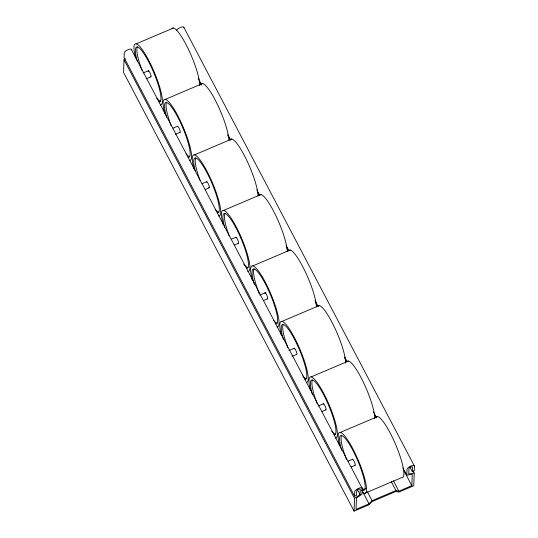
<?xml version="1.0" encoding="UTF-8"?>
<svg xmlns="http://www.w3.org/2000/svg" width="538" height="538" viewBox="0 0 538 538"><rect width="100%" height="100%" fill="white"/><g stroke="black" fill="none" stroke-linecap="round" stroke-linejoin="round"><path stroke-width="0.81" d="M125.401 58.803L124.009 59.745L123.565 72.455L354.071 511.1L368.994 504.758L372.047 501.584L395.921 491.443L398.833 492.082L413.756 485.747L414.199 473.036L413.029 470.804M354.071 511.1L354.515 498.39L124.009 59.745M354.515 498.39L360.083 494.63L360.204 489.15A1.964 0.746 -27.7 0 0 358.281 489.365A1.964 0.746 -27.7 0 0 356.707 490.851L356.526 495.363L354.596 496.191L354.75 491.685A4.136 1.567 -27.7 0 1 357.575 488.8A4.136 1.567 -27.7 0 1 361.744 487.845L362.209 488.511L362.013 494.234L356.438 497.986L356.042 509.358L369.028 503.844L372.074 500.67L395.948 490.528L398.866 491.167L411.852 485.653L412.249 474.281L406.775 475.215L402.868 467.778M406.775 475.215L406.977 469.499L407.508 468.403A4.136 1.567 -27.7 0 1 411.731 465.8A4.136 1.567 -27.7 0 1 414.435 466.332L414.28 470.837L412.343 471.658L409.996 467.199M412.343 471.658L412.478 467.159A1.964 0.746 -27.7 0 0 410.965 466.984A1.964 0.746 -27.7 0 0 409.001 468.423L408.732 473.971L414.199 473.036M176.612 30.343L176.995 29.758A4.136 1.567 -27.7 0 1 181.225 27.156A4.136 1.567 -27.7 0 1 183.929 27.687M136.101 43.874L173.404 28.023M143.068 72.993L148.421 70.713M146.242 78.77L150.835 76.82M165.274 99.382L202.577 83.531M173.001 128.172L177.587 126.222M175.415 134.278L180.001 132.328M194.44 154.89L231.744 139.039M202.167 183.68L206.753 181.73M205.348 189.457L209.174 187.836M223.613 210.392L260.917 194.548M231.34 239.188L235.926 237.238M234.514 244.965L238.341 243.344M252.779 265.9L290.083 250.056M259.74 295.019L265.859 292.423M263.687 300.473L267.507 298.846M281.952 321.408L319.249 305.564M288.913 350.527L294.266 348.254M292.094 356.304L296.68 354.354M311.119 376.916L348.422 361.072M318.079 406.035L323.432 403.762M322.027 411.489L325.846 409.862M340.285 432.424L377.589 416.58M348.012 461.221L352.605 459.27M351.193 466.997L355.019 465.37M361.106 490.683L365.981 488.618M364.441 493.447L401.745 477.596A33.067 6.483 67 0 0 395.565 444.401A33.067 6.483 67 0 0 376.049 417.28M362.101 488.107L131.232 49.2A4.136 1.567 -27.7 0 0 127.069 50.155A4.136 1.567 -27.7 0 0 124.244 53.04L124.083 57.546L354.596 496.191M183.814 27.283L414.327 465.928M198.145 78.205L201.663 84.896M227.836 134.708L230.573 139.914M256.747 189.726L259.874 195.671M286.055 245.483L288.785 250.688M314.965 300.5L318.086 306.452M344.656 357.003L346.997 361.462M373.567 412.021L376.304 417.226M199.316 81.204L201.266 84.923M227.836 135.482L230.177 139.941M257.527 191.985L259.477 195.704M286.438 247.003L288.388 250.715M315.349 302.02L317.696 306.478M344.65 357.777L346.606 361.496M374.34 414.28L376.297 417.999M403.258 469.297L411.852 485.653M393.399 480.757L398.866 491.167M391.26 481.604L395.948 490.528M367.387 491.745L372.074 500.67M362.773 491.947L369.028 503.844M357.353 489.425L360.083 494.63M131.595 49.462L131.702 49.866M201.037 84.237A33.067 6.483 67 0 1 216.693 102.96A33.067 6.483 67 0 1 228.885 140.485M164.776 113.505A33.067 6.483 67 0 1 177.843 115.771A33.067 6.483 67 0 1 189.423 160.398M166.612 117.223A29.731 5.831 67 0 1 168.892 103.948A29.731 5.831 67 0 1 185.63 135.031A29.731 5.831 67 0 1 188.206 157.325M189.699 156.686A29.731 5.831 67 0 1 186 153.834M171.145 125.697A29.731 5.831 67 0 1 166.598 102.455M177.419 126.551A3.309 0.646 67 0 1 179.43 128.986A3.309 0.646 67 0 1 179.813 132.166M339.586 445.72A33.067 6.483 67 0 1 344.865 436.15A33.067 6.483 67 0 1 363.675 474.906A33.067 6.483 67 0 1 362.074 492.068M341.63 450.272A29.731 5.831 67 0 1 344.481 437.562A29.731 5.831 67 0 1 361.724 471.174A29.731 5.831 67 0 1 361.879 489.748M364.717 489.735A29.731 5.831 67 0 1 361.563 487.489M346.459 459.539A29.731 5.831 67 0 1 341.61 435.498M352.43 459.593A3.309 0.646 67 0 1 354.448 462.034A3.309 0.646 67 0 1 354.824 465.215M259.377 195.247A33.067 6.483 67 0 1 275.032 213.969A33.067 6.483 67 0 1 287.225 251.495M223.115 224.514A33.067 6.483 67 0 1 236.182 226.78A33.067 6.483 67 0 1 247.762 271.414M224.749 227.534A29.731 5.831 67 0 1 227.419 215.139A29.731 5.831 67 0 1 244.064 246.31A29.731 5.831 67 0 1 246.545 268.334M248.038 267.702A29.731 5.831 67 0 1 243.775 264.178M229.181 235.92A29.731 5.831 67 0 1 224.938 213.465M235.758 237.561A3.309 0.646 67 0 1 237.769 240.002A3.309 0.646 67 0 1 238.152 243.183M346.882 361.771A33.067 6.483 67 0 1 362.841 381.112A33.067 6.483 67 0 1 374.724 418.658M310.413 390.211A33.067 6.483 67 0 1 323.916 393.749A33.067 6.483 67 0 1 335.268 437.939M312.457 394.764A29.731 5.831 67 0 1 314.737 381.482A29.731 5.831 67 0 1 331.475 412.572A29.731 5.831 67 0 1 334.051 434.859M335.544 434.227A29.731 5.831 67 0 1 331.845 431.375M317.286 404.031A29.731 5.831 67 0 1 312.444 379.989M323.264 404.085A3.309 0.646 67 0 1 325.275 406.526A3.309 0.646 67 0 1 325.658 409.707M288.543 250.755A33.067 6.483 67 0 1 304.199 269.477A33.067 6.483 67 0 1 316.398 307.003M252.288 280.022A33.067 6.483 67 0 1 265.348 282.289A33.067 6.483 67 0 1 276.929 326.922M254.326 284.461A29.731 5.831 67 0 1 256.216 270.298A29.731 5.831 67 0 1 273.042 301.293A29.731 5.831 67 0 1 275.712 323.842M277.204 323.21A29.731 5.831 67 0 1 273.506 320.359M259.255 293.809A29.731 5.831 67 0 1 254.104 268.973M264.958 293.526A3.309 0.646 67 0 1 265.906 293.526A3.309 0.646 67 0 1 267.662 297.635A3.309 0.646 67 0 1 267.016 298.355M230.203 139.739A33.067 6.483 67 0 1 245.859 158.468A33.067 6.483 67 0 1 258.058 195.993M193.949 169.006A33.067 6.483 67 0 1 207.009 171.272A33.067 6.483 67 0 1 218.596 215.906M195.213 170.66A29.731 5.831 67 0 1 206.962 172.698A29.731 5.831 67 0 1 217.372 212.833M218.865 212.194A29.731 5.831 67 0 1 215.166 209.343M200.015 180.412A29.731 5.831 67 0 1 195.765 157.964M206.585 182.052A3.309 0.646 67 0 1 208.764 184.897A3.309 0.646 67 0 1 208.677 187.338M317.709 306.263A33.067 6.483 67 0 1 333.674 325.604A33.067 6.483 67 0 1 345.557 363.15M281.455 335.53A33.067 6.483 67 0 1 293.896 336.633A33.067 6.483 67 0 1 306.714 382.431M283.291 339.256A29.731 5.831 67 0 1 285.57 325.981A29.731 5.831 67 0 1 302.309 357.064A29.731 5.831 67 0 1 304.885 379.351M306.378 378.718A29.731 5.831 67 0 1 302.679 375.867M287.817 347.73A29.731 5.831 67 0 1 283.277 324.481M294.131 349.034A3.309 0.646 67 0 1 295.752 350.238A3.309 0.646 67 0 1 296.727 354.334M171.864 28.729A33.067 6.483 67 0 1 187.829 48.07A33.067 6.483 67 0 1 199.712 85.616M135.61 57.996A33.067 6.483 67 0 1 148.67 60.263A33.067 6.483 67 0 1 160.257 104.89M137.244 61.009A29.731 5.831 67 0 1 139.914 48.622A29.731 5.831 67 0 1 156.558 79.785A29.731 5.831 67 0 1 159.04 101.817M160.532 101.184A29.731 5.831 67 0 1 156.834 98.326M141.971 70.189A29.731 5.831 67 0 1 137.425 46.947M148.286 71.5A3.309 0.646 67 0 1 150.089 73.087A3.309 0.646 67 0 1 150.64 76.658"/></g></svg>
